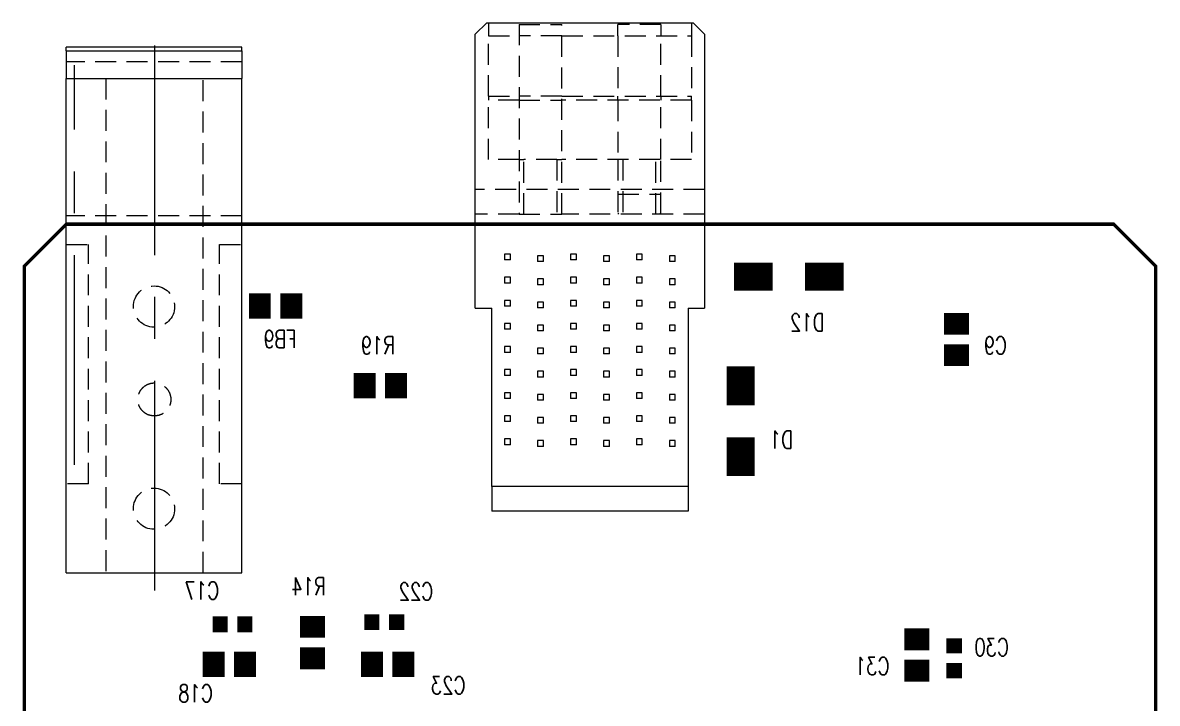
# Model space of a CAD drawing. Extents: x -0.1 to 68.7, y -6.8 to 80.8.
# Drawn here: x -0.1 to 68.7, y 39.6 to 80.8 of the extents above; entities that cross this region are included whole.
import ezdxf

# ---------------------------------------------------------------- set-up
doc = ezdxf.new("R2010")
doc.units = 0
doc.header["$MEASUREMENT"] = 0
doc.linetypes.add('CENTERX2', pattern=[20.32, 12.7, -2.54, 2.54, -2.54])
doc.linetypes.add('HIDDEN', pattern=[1.905, 1.27, -0.635])
for name, color, linetype in [('BOARD_OUTLINE_00', 254, 'Continuous'), ('DRIL_NPLTE_THRU_04', 2, 'Continuous'), ('DRIL_PLTE_THRU_04', 2, 'Continuous'), ('PADS_BOT', 56, 'Continuous'), ('PADS_INNER', 56, 'Continuous'), ('PART_NAME_29', 5, 'Continuous')]:
    doc.layers.add(name, color=color, linetype=linetype)
doc.styles.add('W0$1524', font='simplex', dxfattribs={"width": 0.75})

# ---------------------------------------------------------------- blocks, each defined once
blk = doc.blocks.new('SMOOTH_0$2032')
at = {"const_width": 0.1016}
blk.add_lwpolyline([(-0.0508, 0, 1), (0.0508, 0, 1)], format="xyb", close=True, dxfattribs=at)
blk = doc.blocks.new('BOARD_1')
at = {"layer": 'BOARD_OUTLINE_00', "const_width": 0.203}
blk.add_lwpolyline([(0, 0.008), (0, 66.044), (2.535, 68.579), (66.033, 68.579), (68.575, 66.037), (68.575, 0.008)], close=True, dxfattribs=at)
at = {"layer": 'BOARD_OUTLINE_00'}
for p in [(2.535, 68.579), (66.033, 68.579), (0, 66.044), (68.575, 66.037), (0, 0.008), (68.575, 0.008)]:
    blk.add_blockref('SMOOTH_0$2032', p, dxfattribs=at)
blk = doc.blocks.new('DRIL_HOLE_0')
blk.add_lwpolyline([(0, 0, 1), (0, 0, 1)], format="xyb", close=True)
blk = doc.blocks.new('PAD_0')
blk.add_lwpolyline([(0, 0, 1), (0, 0, 1)], format="xyb", close=True)
blk = doc.blocks.new('PAD_2')
at = {"const_width": 0.9144}
blk.add_lwpolyline([(-0.4826, 0), (0.4826, 0)], dxfattribs=at)
blk = doc.blocks.new('STK_BOT_18')
at = {"layer": 'DRIL_NPLTE_THRU_04'}
blk.add_blockref('DRIL_HOLE_0', (0, 0), dxfattribs=at)
at = {"layer": 'PADS_BOT', "rotation": 90}
blk.add_blockref('PAD_2', (0, 0), dxfattribs=at)
at = {"layer": 'PADS_INNER'}
blk.add_blockref('PAD_0', (0, 0), dxfattribs=at)
blk = doc.blocks.new('STK_BOT_17')
at = {"layer": 'DRIL_NPLTE_THRU_04'}
blk.add_blockref('DRIL_HOLE_0', (0, 0), dxfattribs=at)
at = {"layer": 'PADS_BOT', "rotation": 90}
blk.add_blockref('PAD_2', (0, 0), dxfattribs=at)
at = {"layer": 'PADS_INNER'}
blk.add_blockref('PAD_0', (0, 0), dxfattribs=at)
blk = doc.blocks.new('SYM_BOT_8')
for name, p in [('STK_BOT_18', (-0.75, 0)), ('STK_BOT_17', (0.75, 0))]:
    blk.add_blockref(name, p)
blk = doc.blocks.new('PART_BOT_14')
blk.add_blockref('SYM_BOT_8', (0, 0))
at = {"layer": 'PART_NAME_29', "style": 'W0$1524', "width": 0.75}
blk.add_text('C30', height=1.0668, rotation=270, dxfattribs=at).set_placement((0.137, 3.315))
blk = doc.blocks.new('PART_BOT_17')
blk.add_blockref('SYM_BOT_8', (0, 0))
at = {"layer": 'PART_NAME_29', "style": 'W0$1524', "width": 0.75}
blk.add_text('C17', height=1.0668, dxfattribs=at).set_placement((0.81534, 1.51384))
blk = doc.blocks.new('PART_BOT_18')
blk.add_blockref('SYM_BOT_8', (0, 0))
at = {"layer": 'PART_NAME_29', "style": 'W0$1524', "width": 0.75}
blk.add_text('C22', height=1.0668, rotation=180, dxfattribs=at).set_placement((2.964, -1.326))
blk = doc.blocks.new('PAD_4')
at = {"const_width": 1.321}
blk.add_lwpolyline([(-0.762, 0), (0.762, 0)], dxfattribs=at)
blk = doc.blocks.new('STK_BOT_13')
at = {"layer": 'DRIL_PLTE_THRU_04'}
blk.add_blockref('DRIL_HOLE_0', (0, 0), dxfattribs=at)
at = {"layer": 'PADS_BOT', "rotation": 90}
blk.add_blockref('PAD_4', (0, 0), dxfattribs=at)
at = {"layer": 'PADS_INNER'}
blk.add_blockref('PAD_0', (0, 0), dxfattribs=at)
blk = doc.blocks.new('SYM_BOT_9')
for p in [(-0.95, 0), (0.95, 0)]:
    blk.add_blockref('STK_BOT_13', p)
blk = doc.blocks.new('PART_BOT_41')
blk.add_blockref('SYM_BOT_9', (0, 0))
at = {"layer": 'PART_NAME_29', "style": 'W0$1524', "width": 0.75}
blk.add_text('C18', height=1.0668, dxfattribs=at).set_placement((1.00584, -2.286))
blk = doc.blocks.new('PART_BOT_42')
blk.add_blockref('SYM_BOT_9', (0, 0))
at = {"layer": 'PART_NAME_29', "style": 'W0$1524', "width": 0.75}
blk.add_text('C23', height=1.0668, rotation=180, dxfattribs=at).set_placement((4.7117, 1.8034))
blk = doc.blocks.new('PART_BOT_46')
blk.add_blockref('SYM_BOT_9', (0, 0))
at = {"layer": 'PART_NAME_29', "style": 'W0$1524', "width": 0.75}
blk.add_text('C31', height=1.0668, rotation=270, dxfattribs=at).set_placement((-1.204, -1.656))
blk = doc.blocks.new('SYM_BOT_6')
for p in [(-0.95, 0), (0.95, 0)]:
    blk.add_blockref('STK_BOT_13', p)
blk = doc.blocks.new('PART_BOT_63')
blk.add_blockref('SYM_BOT_6', (0, 0))
at = {"layer": 'PART_NAME_29', "style": 'W0$1524', "width": 0.75}
blk.add_text('R14', height=1.0668, rotation=270, dxfattribs=at).set_placement((2.8702, 0.8128))
blk = doc.blocks.new('PART_BOT_68')
blk.add_blockref('SYM_BOT_6', (0, 0))
at = {"layer": 'PART_NAME_29', "style": 'W0$1524', "width": 0.75}
blk.add_text('R19', height=1.0668, dxfattribs=at).set_placement((-0.889, 1.905))
blk = doc.blocks.new('PART_BOT_76')
blk.add_blockref('SYM_BOT_9', (0, 0))
at = {"layer": 'PART_NAME_29', "style": 'W0$1524', "width": 0.75}
blk.add_text('C9', height=1.0668, rotation=270, dxfattribs=at).set_placement((-0.889, 3.048))
blk = doc.blocks.new('SYM_BOT_14')
for p in [(-0.95, 0), (0.95, 0)]:
    blk.add_blockref('STK_BOT_13', p)
blk = doc.blocks.new('PART_BOT_85')
blk.add_blockref('SYM_BOT_14', (0, 0))
at = {"layer": 'PART_NAME_29', "style": 'W0$1524', "width": 0.75}
blk.add_text('FB9', height=1.0668, dxfattribs=at).set_placement((-1.27, -2.54))
blk = doc.blocks.new('PAD_5')
at = {"const_width": 1.7}
blk.add_lwpolyline([(-1.175, 0), (1.175, 0)], dxfattribs=at)
blk = doc.blocks.new('STK_BOT_349')
at = {"layer": 'DRIL_NPLTE_THRU_04'}
blk.add_blockref('DRIL_HOLE_0', (0, 0), dxfattribs=at)
at = {"layer": 'PADS_BOT'}
blk.add_blockref('PAD_5', (0, 0), dxfattribs=at)
at = {"layer": 'PADS_INNER'}
blk.add_blockref('PAD_0', (0, 0), dxfattribs=at)
blk = doc.blocks.new('SYM_BOT_18')
for p in [(-2.15, 0), (2.15, 0)]:
    blk.add_blockref('STK_BOT_349', p)
blk = doc.blocks.new('PART_BOT_96')
blk.add_blockref('SYM_BOT_18', (0, 0))
at = {"layer": 'PART_NAME_29', "style": 'W0$1524', "width": 0.75}
blk.add_text('D1', height=1.0668, rotation=90, dxfattribs=at).set_placement((1.651, -3.175))
blk = doc.blocks.new('PART_BOT_97')
blk.add_blockref('SYM_BOT_18', (0, 0))
at = {"layer": 'PART_NAME_29', "style": 'W0$1524', "width": 0.75}
blk.add_text('D12', height=1.0668, rotation=180, dxfattribs=at).set_placement((2.159, 3.302))
blk = doc.blocks.new('q')
at = {"color": 2, "linetype": 'Continuous', "lineweight": 15}
for p, q in [((152.967, 92.197), (152.267, 91.497)), ((152.967, 92.197), (165.467, 92.197)), ((166.167, 91.497), (165.467, 92.197)), ((152.267, 74.897), (152.267, 91.497)), ((166.167, 91.497), (166.167, 74.897)), ((138.117, 90.717), (127.467, 90.717)), ((127.467, 90.496), (138.117, 90.496)), ((127.467, 90.496), (127.467, 88.817)), ((138.117, 90.496), (138.117, 88.817)), ((127.467, 58.867), (127.467, 88.817)), ((127.467, 88.817), (138.117, 88.817)), ((138.117, 58.867), (138.117, 88.817)), ((127.467, 79.997), (124.927, 77.457)), ((152.267, 79.997), (138.117, 79.997)), ((190.967, 79.997), (166.167, 79.997)), ((193.507, 77.457), (190.967, 79.997)), ((124.927, 77.457), (124.927, 11.417)), ((193.507, 11.417), (193.507, 77.457)), ((152.267, 74.897), (153.267, 74.897)), ((153.267, 64.097), (153.267, 74.897)), ((165.167, 74.897), (165.167, 64.097)), ((165.167, 74.897), (166.167, 74.897)), ((165.167, 64.097), (153.267, 64.097)), ((153.267, 64.097), (153.267, 62.597)), ((165.167, 64.097), (165.167, 62.597)), ((165.167, 62.597), (153.267, 62.597)), ((127.467, 58.867), (138.117, 58.867))]:
    blk.add_line(p, q, dxfattribs=at)
at = {"color": 2, "linetype": 'HIDDEN', "lineweight": 0}
for p, q in [((153.067, 92.197), (153.067, 91.397)), ((165.367, 92.197), (165.367, 91.397)), ((154.917, 92.097), (154.917, 80.597)), ((154.917, 92.097), (157.517, 92.097)), ((157.517, 80.597), (157.517, 92.097)), ((163.517, 92.097), (160.917, 92.097)), ((160.917, 91.397), (160.917, 92.097)), ((163.517, 92.097), (163.517, 91.397)), ((153.067, 87.747), (153.067, 91.397)), ((153.067, 91.397), (154.917, 91.397)), ((157.517, 91.397), (154.917, 91.397)), ((157.517, 91.397), (165.367, 91.397)), ((160.917, 91.397), (160.917, 87.747)), ((163.517, 87.747), (163.517, 91.397)), ((165.367, 91.397), (165.367, 87.747)), ((138.117, 89.817), (127.467, 89.817)), ((129.862, 88.817), (129.862, 58.867)), ((135.762, 58.867), (135.762, 88.817)), ((153.067, 87.747), (154.917, 87.747)), ((153.067, 87.747), (153.067, 87.497)), ((153.067, 83.897), (153.067, 87.497)), ((154.917, 87.497), (153.067, 87.497)), ((157.517, 87.747), (154.917, 87.747)), ((154.917, 87.497), (157.517, 87.497)), ((157.517, 87.747), (165.367, 87.747)), ((165.367, 87.497), (157.517, 87.497)), ((160.917, 87.497), (160.917, 87.747)), ((160.917, 87.497), (160.917, 83.897)), ((163.517, 87.747), (163.517, 87.497)), ((163.517, 83.897), (163.517, 87.497)), ((165.367, 87.497), (165.367, 87.747)), ((165.367, 87.497), (165.367, 83.897)), ((154.917, 83.897), (153.067, 83.897)), ((154.917, 83.897), (155.217, 83.897)), ((155.217, 80.597), (155.217, 83.897)), ((157.217, 83.897), (155.217, 83.897)), ((157.217, 83.897), (157.217, 80.597)), ((157.217, 83.897), (157.517, 83.897)), ((165.367, 83.897), (157.517, 83.897)), ((160.917, 83.897), (160.917, 80.647)), ((161.217, 83.897), (161.217, 80.597)), ((163.217, 80.597), (163.217, 83.897)), ((163.517, 80.647), (163.517, 83.897)), ((166.167, 82.097), (152.267, 82.097)), ((160.917, 81.797), (163.517, 81.797)), ((138.117, 80.497), (127.467, 80.497)), ((154.917, 80.597), (152.267, 80.597)), ((154.917, 80.597), (157.517, 80.597)), ((166.167, 80.597), (157.517, 80.597)), ((160.917, 80.647), (160.954, 80.597)), ((163.479, 80.597), (163.517, 80.647)), ((138.117, 79.997), (127.467, 79.997)), ((166.167, 79.997), (152.267, 79.997)), ((127.467, 78.747), (128.817, 78.747)), ((128.817, 64.247), (128.817, 78.747)), ((136.767, 64.247), (136.767, 78.747)), ((136.767, 78.747), (138.117, 78.747)), ((154.392, 78.172), (154.042, 78.172)), ((154.042, 78.172), (154.042, 77.822)), ((154.392, 77.822), (154.042, 77.822)), ((154.392, 77.822), (154.392, 78.172)), ((156.392, 78.072), (156.042, 78.072)), ((156.042, 78.072), (156.042, 77.722)), ((156.392, 77.722), (156.042, 77.722)), ((156.392, 77.722), (156.392, 78.072)), ((158.392, 78.172), (158.042, 78.172)), ((158.042, 78.172), (158.042, 77.822)), ((158.392, 77.822), (158.042, 77.822)), ((158.392, 77.822), (158.392, 78.172)), ((160.042, 78.072), (160.042, 77.722)), ((160.392, 78.072), (160.042, 78.072)), ((160.392, 77.722), (160.042, 77.722)), ((160.392, 77.722), (160.392, 78.072)), ((162.392, 78.172), (162.042, 78.172)), ((162.042, 78.172), (162.042, 77.822)), ((162.392, 77.822), (162.042, 77.822)), ((162.392, 77.822), (162.392, 78.172)), ((164.392, 78.072), (164.042, 78.072)), ((164.042, 78.072), (164.042, 77.722)), ((164.392, 77.722), (164.042, 77.722)), ((164.392, 77.722), (164.392, 78.072)), ((154.392, 76.772), (154.042, 76.772)), ((154.042, 76.772), (154.042, 76.422)), ((154.392, 76.422), (154.042, 76.422)), ((154.392, 76.422), (154.392, 76.772)), ((156.392, 76.672), (156.042, 76.672)), ((156.042, 76.672), (156.042, 76.322)), ((156.392, 76.322), (156.392, 76.672)), ((158.392, 76.772), (158.042, 76.772)), ((158.042, 76.772), (158.042, 76.422)), ((158.392, 76.422), (158.042, 76.422)), ((158.392, 76.422), (158.392, 76.772)), ((160.042, 76.672), (160.042, 76.322)), ((160.392, 76.672), (160.042, 76.672)), ((160.392, 76.322), (160.392, 76.672)), ((162.392, 76.772), (162.042, 76.772)), ((162.042, 76.772), (162.042, 76.422)), ((162.392, 76.422), (162.042, 76.422)), ((162.392, 76.422), (162.392, 76.772)), ((164.392, 76.672), (164.042, 76.672)), ((164.042, 76.672), (164.042, 76.322)), ((164.392, 76.322), (164.392, 76.672)), ((156.392, 76.322), (156.042, 76.322)), ((160.392, 76.322), (160.042, 76.322)), ((164.392, 76.322), (164.042, 76.322)), ((154.042, 75.372), (154.042, 75.022)), ((154.392, 75.372), (154.042, 75.372)), ((154.392, 75.022), (154.042, 75.022)), ((154.392, 75.022), (154.392, 75.372)), ((156.392, 75.272), (156.042, 75.272)), ((156.042, 75.272), (156.042, 74.922)), ((156.392, 74.922), (156.392, 75.272)), ((158.392, 75.372), (158.042, 75.372)), ((158.042, 75.372), (158.042, 75.022)), ((158.392, 75.022), (158.042, 75.022)), ((158.392, 75.022), (158.392, 75.372)), ((160.042, 75.272), (160.042, 74.922)), ((160.392, 75.272), (160.042, 75.272)), ((160.392, 74.922), (160.392, 75.272)), ((162.042, 75.372), (162.042, 75.022)), ((162.392, 75.372), (162.042, 75.372)), ((162.392, 75.022), (162.042, 75.022)), ((162.392, 75.022), (162.392, 75.372)), ((164.392, 75.272), (164.042, 75.272)), ((164.042, 75.272), (164.042, 74.922)), ((164.392, 74.922), (164.392, 75.272)), ((156.392, 74.922), (156.042, 74.922)), ((160.392, 74.922), (160.042, 74.922)), ((164.392, 74.922), (164.042, 74.922)), ((154.392, 73.972), (154.042, 73.972)), ((154.042, 73.972), (154.042, 73.622)), ((154.392, 73.622), (154.042, 73.622)), ((154.392, 73.622), (154.392, 73.972)), ((156.042, 73.872), (156.042, 73.522)), ((156.392, 73.872), (156.042, 73.872)), ((156.392, 73.522), (156.392, 73.872)), ((158.392, 73.972), (158.042, 73.972)), ((158.042, 73.972), (158.042, 73.622)), ((158.392, 73.622), (158.042, 73.622)), ((158.392, 73.622), (158.392, 73.972)), ((160.042, 73.872), (160.042, 73.522)), ((160.392, 73.872), (160.042, 73.872)), ((160.392, 73.522), (160.392, 73.872)), ((162.392, 73.972), (162.042, 73.972)), ((162.042, 73.972), (162.042, 73.622)), ((162.392, 73.622), (162.042, 73.622)), ((162.392, 73.622), (162.392, 73.972)), ((164.042, 73.872), (164.042, 73.522)), ((164.392, 73.872), (164.042, 73.872)), ((164.392, 73.522), (164.392, 73.872)), ((156.392, 73.522), (156.042, 73.522)), ((160.392, 73.522), (160.042, 73.522)), ((164.392, 73.522), (164.042, 73.522)), ((154.392, 72.572), (154.042, 72.572)), ((154.042, 72.572), (154.042, 72.222)), ((154.392, 72.222), (154.042, 72.222)), ((154.392, 72.222), (154.392, 72.572)), ((156.392, 72.472), (156.042, 72.472)), ((156.042, 72.472), (156.042, 72.122)), ((156.392, 72.122), (156.392, 72.472)), ((158.392, 72.572), (158.042, 72.572)), ((158.042, 72.572), (158.042, 72.222)), ((158.392, 72.222), (158.042, 72.222)), ((158.392, 72.222), (158.392, 72.572)), ((160.042, 72.472), (160.042, 72.122)), ((160.392, 72.472), (160.042, 72.472)), ((160.392, 72.122), (160.392, 72.472)), ((162.042, 72.572), (162.042, 72.222)), ((162.392, 72.572), (162.042, 72.572)), ((162.392, 72.222), (162.042, 72.222)), ((162.392, 72.222), (162.392, 72.572)), ((164.392, 72.472), (164.042, 72.472)), ((164.042, 72.472), (164.042, 72.122)), ((164.392, 72.122), (164.392, 72.472)), ((156.392, 72.122), (156.042, 72.122)), ((160.392, 72.122), (160.042, 72.122)), ((164.392, 72.122), (164.042, 72.122)), ((154.392, 71.172), (154.042, 71.172)), ((154.042, 71.172), (154.042, 70.822)), ((154.392, 70.822), (154.392, 71.172)), ((156.042, 71.072), (156.042, 70.722)), ((156.392, 71.072), (156.042, 71.072)), ((156.392, 70.722), (156.392, 71.072)), ((158.392, 71.172), (158.042, 71.172)), ((158.042, 71.172), (158.042, 70.822)), ((158.392, 70.822), (158.392, 71.172)), ((160.042, 71.072), (160.042, 70.722)), ((160.392, 71.072), (160.042, 71.072)), ((160.392, 70.722), (160.392, 71.072)), ((162.392, 71.172), (162.042, 71.172)), ((162.042, 71.172), (162.042, 70.822)), ((162.392, 70.822), (162.392, 71.172)), ((164.392, 71.072), (164.042, 71.072)), ((164.042, 71.072), (164.042, 70.722)), ((164.392, 70.722), (164.392, 71.072)), ((154.392, 70.822), (154.042, 70.822)), ((156.392, 70.722), (156.042, 70.722)), ((158.392, 70.822), (158.042, 70.822)), ((160.392, 70.722), (160.042, 70.722)), ((162.392, 70.822), (162.042, 70.822)), ((164.392, 70.722), (164.042, 70.722)), ((154.042, 69.772), (154.042, 69.422)), ((154.392, 69.772), (154.042, 69.772)), ((154.392, 69.422), (154.392, 69.772)), ((156.392, 69.672), (156.042, 69.672)), ((156.042, 69.672), (156.042, 69.322)), ((156.392, 69.322), (156.392, 69.672)), ((158.042, 69.772), (158.042, 69.422)), ((158.392, 69.772), (158.042, 69.772)), ((158.392, 69.422), (158.392, 69.772)), ((160.042, 69.672), (160.042, 69.322)), ((160.392, 69.672), (160.042, 69.672)), ((160.392, 69.322), (160.392, 69.672)), ((162.042, 69.772), (162.042, 69.422)), ((162.392, 69.772), (162.042, 69.772)), ((162.392, 69.422), (162.392, 69.772)), ((164.392, 69.672), (164.042, 69.672)), ((164.042, 69.672), (164.042, 69.322)), ((164.392, 69.322), (164.392, 69.672)), ((154.392, 69.422), (154.042, 69.422)), ((156.392, 69.322), (156.042, 69.322)), ((158.392, 69.422), (158.042, 69.422)), ((160.392, 69.322), (160.042, 69.322)), ((162.392, 69.422), (162.042, 69.422)), ((164.392, 69.322), (164.042, 69.322)), ((154.392, 68.372), (154.042, 68.372)), ((154.042, 68.372), (154.042, 68.022)), ((154.392, 68.022), (154.392, 68.372)), ((156.392, 68.272), (156.042, 68.272)), ((156.042, 68.272), (156.042, 67.922)), ((156.392, 67.922), (156.392, 68.272)), ((158.392, 68.372), (158.042, 68.372)), ((158.042, 68.372), (158.042, 68.022)), ((158.392, 68.022), (158.392, 68.372)), ((160.042, 68.272), (160.042, 67.922)), ((160.392, 68.272), (160.042, 68.272)), ((160.392, 67.922), (160.392, 68.272)), ((162.042, 68.372), (162.042, 68.022)), ((162.392, 68.372), (162.042, 68.372)), ((162.392, 68.022), (162.392, 68.372)), ((164.392, 68.272), (164.042, 68.272)), ((164.042, 68.272), (164.042, 67.922)), ((164.392, 67.922), (164.392, 68.272)), ((154.392, 68.022), (154.042, 68.022)), ((156.392, 67.922), (156.042, 67.922)), ((158.392, 68.022), (158.042, 68.022)), ((160.392, 67.922), (160.042, 67.922)), ((162.392, 68.022), (162.042, 68.022)), ((164.392, 67.922), (164.042, 67.922)), ((154.392, 66.972), (154.042, 66.972)), ((154.042, 66.972), (154.042, 66.622)), ((154.392, 66.622), (154.392, 66.972)), ((156.042, 66.872), (156.042, 66.522)), ((156.392, 66.872), (156.042, 66.872)), ((156.392, 66.522), (156.392, 66.872)), ((158.042, 66.972), (158.042, 66.622)), ((158.392, 66.972), (158.042, 66.972)), ((158.392, 66.622), (158.392, 66.972)), ((160.042, 66.872), (160.042, 66.522)), ((160.392, 66.872), (160.042, 66.872)), ((160.392, 66.522), (160.392, 66.872)), ((162.392, 66.972), (162.042, 66.972)), ((162.042, 66.972), (162.042, 66.622)), ((162.392, 66.622), (162.392, 66.972)), ((164.042, 66.872), (164.042, 66.522)), ((164.392, 66.872), (164.042, 66.872)), ((164.392, 66.522), (164.392, 66.872)), ((154.392, 66.622), (154.042, 66.622)), ((156.392, 66.522), (156.042, 66.522)), ((158.392, 66.622), (158.042, 66.622)), ((160.392, 66.522), (160.042, 66.522)), ((162.392, 66.622), (162.042, 66.622)), ((164.392, 66.522), (164.042, 66.522)), ((128.817, 64.247), (127.467, 64.247)), ((138.117, 64.247), (136.767, 64.247))]:
    blk.add_line(p, q, dxfattribs=at)
at = {"color": 2, "linetype": 'CENTERX2', "lineweight": 0}
for p, q in [((132.812, 90.817), (132.812, 56.867)), ((127.967, 65.405), (127.967, 89.63))]:
    blk.add_line(p, q, dxfattribs=at)
at = {"color": 2, "linetype": 'HIDDEN', "lineweight": 0}
for centre in [(132.792, 74.997), (132.792, 62.747)]:
    blk.add_circle(centre, 1.25, dxfattribs=at)
at = {"color": 2, "linetype": 'Continuous', "lineweight": 15}
for points in [[(127.467, 90.496), (127.467, 90.555), (127.467, 90.673), (127.467, 90.715), (127.467, 90.716), (127.467, 90.717)], [(138.117, 90.496), (138.117, 90.555), (138.117, 90.673), (138.117, 90.715), (138.117, 90.716), (138.117, 90.717)]]:
    blk.add_open_spline(points, degree=3, knots=[0, 0, 0, 0, 0.471743, 0.943485, 1, 1, 1, 1], dxfattribs=at)
at = {"color": 2, "linetype": 'HIDDEN', "lineweight": 0}
blk.add_open_spline([(132.812, 68.367), (132.921, 68.377), (133.139, 68.398), (133.431, 68.56), (133.661, 68.803), (133.8, 69.115), (133.826, 69.453), (133.744, 69.773), (133.567, 70.049), (133.304, 70.259), (132.981, 70.372), (132.644, 70.37), (132.332, 70.264), (132.07, 70.064), (131.881, 69.783), (131.796, 69.451), (131.825, 69.118), (131.955, 68.818), (132.176, 68.572), (132.473, 68.4), (132.7, 68.378), (132.812, 68.367)], degree=3, knots=[0, 0, 0, 0, 0.051656, 0.103249, 0.156511, 0.211337, 0.26424, 0.314651, 0.365917, 0.419952, 0.474528, 0.52666, 0.57724, 0.629193, 0.683582, 0.737861, 0.789259, 0.839639, 0.892292, 0.94707, 1, 1, 1, 1], dxfattribs=at)

msp = doc.modelspace()

# ---------------------------------------------------------------- block references
at = {"linetype": 'Continuous'}
msp.add_blockref('q', (-124.922, -11.403), dxfattribs=at)
msp.add_blockref('BOARD_1', (0.011, 0.006))
at = {"xscale": -1}
for name, p, rotation in [('PART_BOT_97', (46.355, 65.405), 180), ('PART_BOT_76', (56.515, 61.595), 270), ('PART_BOT_96', (43.434, 56.642), 90), ('PART_BOT_63', (17.475, 43.231), 270), ('PART_BOT_18', (21.826, 44.47), 180), ('PART_BOT_46', (54.107, 42.479), 270), ('PART_BOT_42', (22.035, 41.91), 180), ('PART_BOT_14', (56.375, 42.281), 270)]:
    msp.add_blockref(name, p, dxfattribs=dict(at, rotation=rotation))
for name, p in [('PART_BOT_85', (15.24, 63.627)), ('PART_BOT_68', (21.59, 58.801)), ('PART_BOT_17', (12.626, 44.333)), ('PART_BOT_41', (12.436, 41.91))]:
    msp.add_blockref(name, p, dxfattribs=at)

doc.saveas('drawing.dxf')
